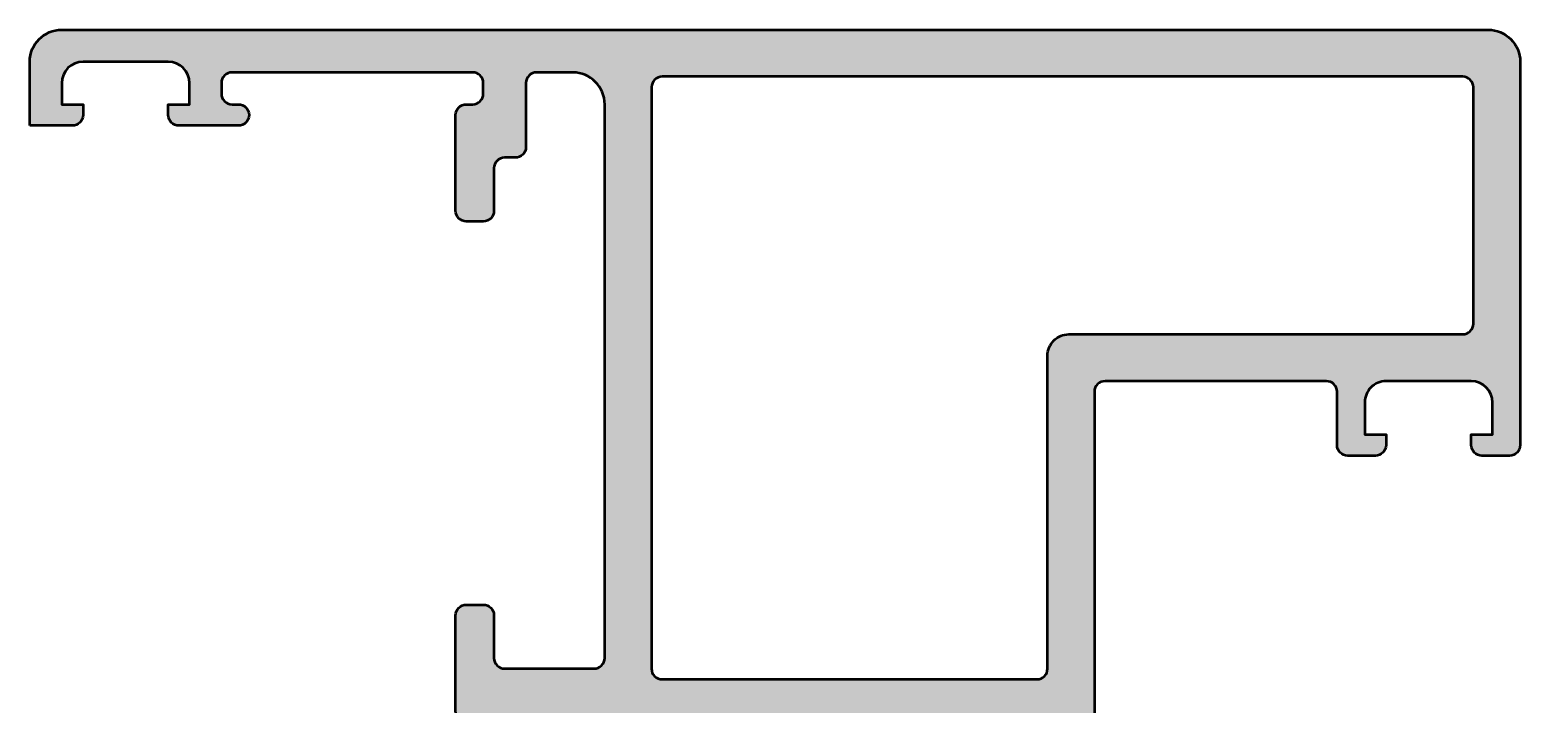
# Model space of a CAD drawing. Extents: x -50 to 20, y 0 to 92.5.
# Drawn here: x -50 to 20, y 60.8 to 92.5 of the extents above; entities that cross this region are included whole.
import ezdxf

# ---------------------------------------------------------------- set-up
doc = ezdxf.new("R2010")
doc.units = 0
doc.layers.add('0S-Alu contour', color=7, linetype='Continuous', lineweight=50)
doc.layers.add('0S-Alu hatch', color=252, linetype='Continuous', lineweight=25)

# ---------------------------------------------------------------- blocks, each defined once
blk = doc.blocks.new('462500__1F5676EC_7BE4_4997_984B_6D2C822E3747_')
at = {"layer": '0S-Alu hatch'}
h = blk.add_hatch(color=256, dxfattribs=at)
edge = h.paths.add_edge_path()
edge.add_line((-49.99999999999989, 88.00000000000006), (-49.99999999999989, 91.00000000000006))
edge.add_ellipse((-48.49999999999988, 91.00000000000004), major_axis=(-1.500000000000007, 0), ratio=1, start_angle=270.0000000000003, end_angle=360, ccw=False)
edge.add_line((-48.49999999999988, 92.50000000000006), (18.49999999999915, 92.50000000000006))
edge.add_ellipse((18.49999999999915, 90.9999999999992), major_axis=(-1.500000000000852, 0), ratio=1, start_angle=180, end_angle=270.0000000000001, ccw=False)
edge.add_line((20, 90.9999999999992), (20, 72.99999999999935))
edge.add_ellipse((19.5, 72.99999999999936), major_axis=(-0.4999999999999965, 0), ratio=1, start_angle=90.0000000000012, end_angle=180, ccw=False)
edge.add_line((19.50000000000001, 72.49999999999936), (18.19999999999983, 72.49999999999935))
edge.add_ellipse((18.19999999999988, 72.99999999999942), major_axis=(-0.500000000000071, 0), ratio=1, start_angle=0, end_angle=89.99999999999392, ccw=False)
edge.add_line((17.69999999999981, 72.9999999999994), (17.69999999999983, 73.49999999999937))
edge.add_line((17.69999999999983, 73.49999999999937), (18.69999999999983, 73.49999999999936))
edge.add_line((18.69999999999983, 73.49999999999936), (18.69999999999983, 74.99999999999937))
edge.add_arc((17.69999999999981, 74.99999999999936), 1.000000000000014, 0, 89.9999999999992)
edge.add_line((17.69999999999983, 75.99999999999937), (13.69999999999984, 75.99999999999937))
edge.add_arc((13.69999999999983, 74.99999999999936), 1.000000000000014, 89.99999999999959, 180)
edge.add_line((12.69999999999982, 74.99999999999937), (12.69999999999984, 73.49999999999936))
edge.add_line((12.69999999999984, 73.49999999999936), (13.69999999999983, 73.49999999999937))
edge.add_line((13.69999999999983, 73.49999999999937), (13.69999999999984, 72.99999999999937))
edge.add_ellipse((13.19999999999985, 72.99999999999936), major_axis=(-0.4999999999999841, 0), ratio=1, start_angle=89.99999999999898, end_angle=180, ccw=False)
edge.add_line((13.19999999999984, 72.49999999999937), (11.89999999999968, 72.49999999999937))
edge.add_ellipse((11.89999999999963, 72.99999999999937), major_axis=(-0.5, 0), ratio=1, start_angle=0, end_angle=90.00000000000568, ccw=False)
edge.add_line((11.39999999999963, 72.99999999999937), (11.40000000000012, 75.49999999999915))
edge.add_arc((10.9, 75.49999999999926), 0.5000000000001137, 0, 89.99999999998697)
edge.add_line((10.90000000000012, 75.99999999999937), (0.5000000000000071, 75.99999999999937))
edge.add_arc((0.5000000000000142, 75.49999999999936), 0.5, 90.00000000000081, 180)
edge.add_line((1.42e-14, 75.49999999999937), (7.1e-15, 59.99999999999997))
edge.add_arc((0.0788364465430718, 59.73247940800684), 0.2788950563274541, 106.4198764194955, 181.1645893741013)
edge.add_line((-0.2000009999999949, 59.72681100000844), (-0.2000009999999932, 59.27321700000845))
edge.add_arc((0.0788670956431759, 59.26755634053139), 0.2789255417371507, 178.8371299271119, 253.5754054446451)
edge.add_line((7.2e-15, 59.00001300000845), (0, 57.12000199999994))
edge.add_ellipse((-0.3000000000000004, 57.12000199999994), major_axis=(-0.3000000000000004, 0), ratio=1, start_angle=90.00000000000063, end_angle=180, ccw=False)
edge.add_line((-0.2999999999999972, 56.82000199999994), (-1.279974319042786, 56.82000199999994))
edge.add_ellipse((-1.279974319042793, 57.12000199999994), major_axis=(-0.29999999999999, 0), ratio=1, start_angle=0, end_angle=90.00000000000148, ccw=False)
edge.add_line((-1.579974319042783, 57.12000199999994), (-1.57997431904279, 59.87999999999995))
edge.add_arc((-1.699974319042908, 59.87999999999995), 0.1200000000001182, 0, 89.99999999999662)
edge.add_line((-1.699974319042901, 60.00000000000007), (-6.000000000000014, 60.00000000000006))
edge.add_arc((-6.000000000000042, 59.5000000000001), 0.4999999999999503, 89.99999999999675, 180)
edge.add_line((-6.499999999999992, 59.5000000000001), (-6.5, 58.80000000000011))
edge.add_line((-6.5, 58.80000000000011), (-5.118504542377642, 56.40717967697294))
edge.add_ellipse((-5.238119784648467, 56.33811978464876), major_axis=(-0.1381197846484523, 0), ratio=1, start_angle=86.27662505783559, end_angle=209.9999999999762, ccw=False)
edge.add_ellipse((-4.922392092609301, 61.18973758213704), major_axis=(-4.999999999999856, 0), ratio=1, start_angle=54.37234126332652, end_angle=86.2766250578324, ccw=False)
edge.add_arc((-9.000000000000007, 55.50000000000074), 1.999999999999391, 54.37234126332654, 125.6276587366725)
edge.add_ellipse((-13.07760790739082, 61.18973758213726), major_axis=(-5.000000000000101, 0), ratio=1, start_angle=93.72337494217118, end_angle=125.6276587366734, ccw=False)
edge.add_ellipse((-12.76188021535132, 56.33811978464866), major_axis=(-0.1381197846483389, 0), ratio=1, start_angle=-30.000000000103, end_angle=93.72337494216862, ccw=False)
edge.add_line((-12.88149545762189, 56.40717967697304), (-11.5, 58.80000000000002))
edge.add_line((-11.5, 58.80000000000002), (-11.5, 59.50000000000027))
edge.add_arc((-11.99999999999987, 59.50000000000017), 0.4999999999998721, 0, 90.00000000001303)
edge.add_line((-11.99999999999998, 60.00000000000003), (-16.300025680957, 60.00000000000016))
edge.add_arc((-16.300025680957, 59.87999999999994), 0.1200000000002248, 89.99999999999662, 180)
edge.add_line((-16.42002568095723, 59.87999999999994), (-16.42002568095723, 57.12000199999994))
edge.add_ellipse((-16.72002568095724, 57.12000199999994), major_axis=(-0.3000000000000114, 0), ratio=1, start_angle=90.00000000000267, end_angle=180, ccw=False)
edge.add_line((-16.72002568095723, 56.82000199999993), (-17.70000000000001, 56.82000199999994))
edge.add_ellipse((-17.70000000000001, 57.12000199999995), major_axis=(-0.3000000000000114, 0), ratio=1, start_angle=0, end_angle=90, ccw=False)
edge.add_line((-18.00000000000002, 57.12000199999994), (-18.00000000000002, 59.00001300000845))
edge.add_arc((-18.07886709564318, 59.2675563405314), 0.2789255417371501, 286.4245945553541, 361.1628700728862)
edge.add_line((-17.79999900000001, 59.27321700000845), (-17.79999900000001, 59.72681100000846))
edge.add_arc((-18.07883644654328, 59.73247940800683), 0.2788950563276544, 358.835410625904, 433.5801235805091)
edge.add_line((-18.00000000000018, 60.00000000000016), (-29.49999999999989, 59.99999999999978))
edge.add_ellipse((-29.4999999999999, 60.49999999999978), major_axis=(-0.5, 0), ratio=1, start_angle=0, end_angle=90.0000000000008, ccw=False)
edge.add_line((-29.9999999999999, 60.49999999999978), (-29.99999999999992, 65.00000000000006))
edge.add_ellipse((-29.49999999999991, 65.00000000000006), major_axis=(-0.5000000000000036, 0), ratio=1, start_angle=269.9999999999992, end_angle=360, ccw=False)
edge.add_line((-29.4999999999999, 65.50000000000006), (-28.6999999999999, 65.50000000000006))
edge.add_ellipse((-28.69999999999992, 65.00000000000003), major_axis=(-0.5000000000000285, 0), ratio=1, start_angle=180, end_angle=269.99999999999795, ccw=False)
edge.add_line((-28.19999999999989, 65.00000000000004), (-28.19999999999989, 63.00000000000005))
edge.add_arc((-27.69999999999989, 63.00000000000006), 0.5000000000000036, 180, 270.0000000000004)
edge.add_line((-27.69999999999988, 62.50000000000006), (-23.4999999999999, 62.50000000000004))
edge.add_arc((-23.4999999999999, 63.00000000000006), 0.5000000000000142, 270, 360)
edge.add_line((-22.99999999999988, 63.00000000000006), (-22.9999999999999, 89.00000000000006))
edge.add_arc((-24.4999999999999, 89.00000000000006), 1.5, 0, 89.99999999999973)
edge.add_line((-24.49999999999989, 90.50000000000006), (-26.19999999999989, 90.50000000000006))
edge.add_arc((-26.19999999999988, 90.00000000000006), 0.5, 90.0000000000004, 180)
edge.add_line((-26.69999999999988, 90.00000000000006), (-26.69999999999989, 87.00000000000001))
edge.add_ellipse((-27.19999999999987, 87.00000000000001), major_axis=(-0.4999999999999787, 0), ratio=1, start_angle=89.9999999999979, end_angle=180, ccw=False)
edge.add_line((-27.19999999999989, 86.50000000000006), (-27.69999999999991, 86.50000000000006))
edge.add_arc((-27.6999999999999, 86.00000000000006), 0.5, 90.0000000000004, 180)
edge.add_line((-28.1999999999999, 86.00000000000006), (-28.19999999999988, 84.00000000000006))
edge.add_ellipse((-28.69999999999988, 84.00000000000006), major_axis=(-0.5000000000000036, 0), ratio=1, start_angle=89.9999999999996, end_angle=180, ccw=False)
edge.add_line((-28.69999999999988, 83.50000000000006), (-29.49999999999988, 83.50000000000006))
edge.add_ellipse((-29.49999999999988, 84.00000000000006), major_axis=(-0.5, 0), ratio=1, start_angle=0, end_angle=90.0000000000004, ccw=False)
edge.add_line((-29.99999999999989, 84.00000000000006), (-29.99999999999988, 88.50000000000004))
edge.add_ellipse((-29.49999999999987, 88.50000000000004), major_axis=(-0.5000000000000071, 0), ratio=1, start_angle=270.0000000000008, end_angle=360, ccw=False)
edge.add_line((-29.49999999999988, 89.00000000000006), (-29.19999999999989, 89.00000000000003))
edge.add_arc((-29.19999999999989, 89.50000000000004), 0.5, 270.0000000000004, 360)
edge.add_line((-28.69999999999989, 89.50000000000004), (-28.6999999999999, 90.00000000000006))
edge.add_arc((-29.1999999999999, 90.00000000000006), 0.5, 0, 89.9999999999992)
edge.add_line((-29.19999999999989, 90.50000000000006), (-40.49999999999989, 90.50000000000006))
edge.add_arc((-40.49999999999989, 90.00000000000006), 0.5, 89.9999999999992, 180)
edge.add_line((-40.99999999999989, 90.00000000000006), (-40.99999999999988, 89.50000000000004))
edge.add_arc((-40.49999999999989, 89.50000000000004), 0.5, 180, 270)
edge.add_line((-40.49999999999989, 89.00000000000003), (-40.19999999999988, 89.00000000000006))
edge.add_ellipse((-40.19999999999988, 88.50000000000006), major_axis=(-0.5, 0), ratio=1, start_angle=90, end_angle=270, ccw=False)
edge.add_line((-40.19999999999988, 88.00000000000006), (-42.99999999999989, 88.00000000000004))
edge.add_ellipse((-42.99999999999987, 88.50000000000006), major_axis=(-0.5000000000000142, 0), ratio=1, start_angle=0, end_angle=89.9999999999983, ccw=False)
edge.add_line((-43.49999999999988, 88.50000000000006), (-43.49999999999988, 89.00000000000006))
edge.add_line((-43.49999999999988, 89.00000000000006), (-42.49999999999988, 89.00000000000006))
edge.add_line((-42.49999999999988, 89.00000000000006), (-42.49999999999988, 90.00000000000006))
edge.add_arc((-43.49999999999988, 90.00000000000006), 1, 0, 90)
edge.add_line((-43.49999999999988, 91.00000000000006), (-47.49999999999988, 91.00000000000006))
edge.add_arc((-47.49999999999988, 90.00000000000006), 1, 90, 180)
edge.add_line((-48.49999999999988, 90.00000000000006), (-48.49999999999988, 89.00000000000006))
edge.add_line((-48.49999999999988, 89.00000000000006), (-47.49999999999988, 89.00000000000006))
edge.add_line((-47.49999999999988, 89.00000000000006), (-47.49999999999988, 88.50000000000006))
edge.add_ellipse((-47.99999999999988, 88.50000000000004), major_axis=(-0.4999999999999929, 0), ratio=1, start_angle=89.9999999999992, end_angle=180, ccw=False)
edge.add_line((-47.99999999999989, 88.00000000000006), (-49.99999999999989, 88.00000000000006))
edge = h.paths.add_edge_path()
edge.add_line((17.30000000000022, 90.29999999999922), (-20.29999999999988, 90.29999999999963))
edge.add_arc((-20.29999999999988, 89.79999999999964), 0.5, 90, 180)
edge.add_line((-20.79999999999988, 89.79999999999964), (-20.79999999999989, 62.50000000000006))
edge.add_arc((-20.29999999999998, 62.5000000000002), 0.4999999999999112, 180, 270.0000000000004)
edge.add_line((-20.29999999999998, 62.00000000000028), (-2.700000000001601, 62.00000000000028))
edge.add_arc((-2.700000000001608, 62.50000000000027), 0.4999999999999858, 270.0000000000008, 360)
edge.add_line((-2.200000000001622, 62.50000000000027), (-2.199999999999825, 77.19999999999942))
edge.add_ellipse((-1.199999999999818, 77.19999999999929), major_axis=(-1, 0), ratio=1, start_angle=269.9999999999996, end_angle=360, ccw=False)
edge.add_line((-1.19999999999981, 78.19999999999929), (17.30000000000018, 78.19999999999919))
edge.add_arc((17.30000000000018, 78.6999999999992), 0.5000000000000142, 270, 360)
edge.add_line((17.80000000000019, 78.6999999999992), (17.80000000000021, 89.79999999999912))
edge.add_arc((17.30000000000017, 89.79999999999916), 0.5000000000000427, 0, 89.99999999999349)
at = {"layer": '0S-Alu contour', "color": 7}
for points in [[(-48.49999999999988, 92.50000000000006), (18.49999999999915, 92.50000000000006)], [(-49.99999999999989, 88.00000000000006), (-49.99999999999989, 91.00000000000006)], [(-43.49999999999988, 91.00000000000006), (-47.49999999999988, 91.00000000000006)], [(-29.19999999999989, 90.50000000000006), (-40.49999999999989, 90.50000000000006)], [(-24.49999999999989, 90.50000000000006), (-26.19999999999989, 90.50000000000006)], [(20, 90.9999999999992), (20, 72.99999999999935)], [(-48.49999999999988, 90.00000000000006), (-48.49999999999988, 89.00000000000006), (-47.49999999999988, 89.00000000000006), (-47.49999999999988, 88.50000000000006)], [(-43.49999999999988, 88.50000000000006), (-43.49999999999988, 89.00000000000006), (-42.49999999999988, 89.00000000000006), (-42.49999999999988, 90.00000000000006)], [(-40.99999999999989, 90.00000000000006), (-40.99999999999988, 89.50000000000004)], [(-28.69999999999989, 89.50000000000004), (-28.6999999999999, 90.00000000000006)], [(-26.69999999999988, 90.00000000000006), (-26.69999999999989, 87.00000000000001)], [(-20.79999999999988, 89.79999999999964), (-20.79999999999989, 62.50000000000006)], [(17.30000000000022, 90.29999999999922), (-20.29999999999988, 90.29999999999963)], [(17.80000000000019, 78.6999999999992), (17.80000000000021, 89.79999999999912)], [(-40.49999999999989, 89.00000000000003), (-40.19999999999988, 89.00000000000006)], [(-29.49999999999988, 89.00000000000006), (-29.19999999999989, 89.00000000000003)], [(-22.99999999999988, 63.00000000000006), (-22.9999999999999, 89.00000000000006)], [(-29.99999999999989, 84.00000000000006), (-29.99999999999988, 88.50000000000004)], [(-47.99999999999989, 88.00000000000006), (-49.99999999999989, 88.00000000000006)], [(-40.19999999999988, 88.00000000000006), (-42.99999999999989, 88.00000000000004)], [(-27.19999999999989, 86.50000000000006), (-27.69999999999991, 86.50000000000006)], [(-28.1999999999999, 86.00000000000006), (-28.19999999999988, 84.00000000000006)], [(-28.69999999999988, 83.50000000000006), (-29.49999999999988, 83.50000000000006)], [(-1.19999999999981, 78.19999999999929), (17.30000000000018, 78.19999999999919)], [(-2.200000000001622, 62.50000000000027), (-2.199999999999825, 77.19999999999942)], [(10.90000000000012, 75.99999999999937), (0.5000000000000071, 75.99999999999937)], [(17.69999999999983, 75.99999999999937), (13.69999999999984, 75.99999999999937)], [(1.42e-14, 75.49999999999937), (7.1e-15, 59.99999999999997)], [(11.39999999999963, 72.99999999999937), (11.40000000000012, 75.49999999999915)], [(12.69999999999982, 74.99999999999937), (12.69999999999984, 73.49999999999936), (13.69999999999983, 73.49999999999937), (13.69999999999984, 72.99999999999937)], [(17.69999999999981, 72.9999999999994), (17.69999999999983, 73.49999999999937), (18.69999999999983, 73.49999999999936), (18.69999999999983, 74.99999999999937)], [(13.19999999999984, 72.49999999999937), (11.89999999999968, 72.49999999999937)], [(19.50000000000001, 72.49999999999936), (18.19999999999983, 72.49999999999935)], [(-29.4999999999999, 65.50000000000006), (-28.6999999999999, 65.50000000000006)], [(-29.9999999999999, 60.49999999999978), (-29.99999999999992, 65.00000000000006)], [(-28.19999999999989, 65.00000000000004), (-28.19999999999989, 63.00000000000005)], [(-27.69999999999988, 62.50000000000006), (-23.4999999999999, 62.50000000000004)], [(-20.29999999999998, 62.00000000000028), (-2.700000000001601, 62.00000000000028)], [(-18.00000000000018, 60.00000000000016), (-29.49999999999989, 59.99999999999978)], [(-17.79999900000001, 59.27321700000845), (-17.79999900000001, 59.72681100000846)], [(-16.42002568095723, 59.87999999999994), (-16.42002568095723, 57.12000199999994)], [(-11.99999999999998, 60.00000000000003), (-16.300025680957, 60.00000000000016)], [(-1.699974319042901, 60.00000000000007), (-6.000000000000014, 60.00000000000006)], [(-1.579974319042783, 57.12000199999994), (-1.57997431904279, 59.87999999999995)], [(-0.2000009999999949, 59.72681100000844), (-0.2000009999999932, 59.27321700000845)], [(-18.00000000000002, 57.12000199999994), (-18.00000000000002, 59.00001300000845)], [(-12.88149545762189, 56.40717967697304), (-11.5, 58.80000000000002), (-11.5, 59.50000000000027)], [(-6.499999999999992, 59.5000000000001), (-6.5, 58.80000000000011), (-5.118504542377642, 56.40717967697294)], [(7.2e-15, 59.00001300000845), (0, 57.12000199999994)], [(-16.72002568095723, 56.82000199999993), (-17.70000000000001, 56.82000199999994)], [(-0.2999999999999972, 56.82000199999994), (-1.279974319042786, 56.82000199999994)]]:
    blk.add_lwpolyline(points, dxfattribs=at)
at = {"layer": '0S-Alu contour', "color": 7, "extrusion": (0, 0, -1)}
for centre, radius, start, end in [((48.49999999999988, 91.00000000000004), 1.500000000000007, 0, 89.99999999999973), ((-18.49999999999915, 90.9999999999992), 1.500000000000852, 89.99999999999987, 180), ((40.19999999999988, 88.50000000000006), 0.5, 90, 270), ((29.49999999999987, 88.50000000000004), 0.5000000000000071, 0, 89.9999999999992), ((47.99999999999988, 88.50000000000004), 0.4999999999999929, 180, 270.0000000000008), ((42.99999999999987, 88.50000000000006), 0.5000000000000142, 270.0000000000017, 0), ((27.19999999999987, 87.00000000000001), 0.4999999999999787, 180, 270.0000000000021), ((29.49999999999988, 84.00000000000006), 0.5, 269.9999999999996, 0), ((28.69999999999988, 84.00000000000006), 0.5000000000000036, 180, 270.0000000000004), ((1.199999999999818, 77.19999999999929), 1, 0, 90.0000000000004), ((-11.89999999999963, 72.99999999999937), 0.5, 269.9999999999943, 0), ((-13.19999999999985, 72.99999999999936), 0.4999999999999841, 180, 270.000000000001), ((-18.19999999999988, 72.99999999999942), 0.500000000000071, 270.0000000000061, 0), ((-19.5, 72.99999999999936), 0.4999999999999965, 180, 269.9999999999988), ((29.49999999999991, 65.00000000000006), 0.5000000000000036, 0, 90.00000000000081), ((28.69999999999992, 65.00000000000003), 0.5000000000000285, 90.00000000000205, 180), ((29.4999999999999, 60.49999999999978), 0.5, 269.9999999999992, 0), ((17.70000000000001, 57.12000199999995), 0.3000000000000114, 270, 0), ((16.72002568095724, 57.12000199999994), 0.3000000000000114, 180, 269.9999999999973), ((13.07760790739082, 61.18973758213726), 5.000000000000102, 234.3723412633266, 266.2766250578288), ((4.922392092609301, 61.18973758213704), 4.999999999999856, 273.7233749421676, 305.6276587366735), ((1.279974319042793, 57.12000199999994), 0.29999999999999, 269.9999999999985, 0), ((0.3000000000000004, 57.12000199999994), 0.3000000000000004, 180, 269.9999999999994), ((12.76188021535132, 56.33811978464866), 0.1381197846483389, 266.2766250578314, 30.00000000010312), ((5.238119784648467, 56.33811978464876), 0.1381197846484523, 150.0000000000238, 273.7233749421644)]:
    blk.add_arc(centre, radius, start, end, dxfattribs=at)
at = {"layer": '0S-Alu contour', "color": 7}
for centre, radius, start, end in [((-47.49999999999988, 90.00000000000006), 1, 90, 180), ((-43.49999999999988, 90.00000000000006), 1, 0, 90), ((-40.49999999999989, 90.00000000000006), 0.5, 89.9999999999992, 180), ((-29.1999999999999, 90.00000000000006), 0.5, 0, 89.9999999999992), ((-26.19999999999988, 90.00000000000006), 0.5, 90.0000000000004, 180), ((-24.4999999999999, 89.00000000000006), 1.5, 0, 89.99999999999973), ((-20.29999999999988, 89.79999999999964), 0.5, 90, 180), ((17.30000000000017, 89.79999999999916), 0.5000000000000427, 0, 89.99999999999349), ((-40.49999999999989, 89.50000000000004), 0.5, 180, 270), ((-29.19999999999989, 89.50000000000004), 0.5, 270.0000000000004, 0), ((-27.6999999999999, 86.00000000000006), 0.5, 90.0000000000004, 180), ((17.30000000000018, 78.6999999999992), 0.5000000000000142, 270, 0), ((0.5000000000000142, 75.49999999999936), 0.5, 90.00000000000081, 180), ((10.9, 75.49999999999926), 0.5000000000001137, 0, 89.99999999998697), ((13.69999999999983, 74.99999999999936), 1.000000000000014, 89.99999999999959, 180), ((17.69999999999981, 74.99999999999936), 1.000000000000014, 0, 89.9999999999992), ((-27.69999999999989, 63.00000000000006), 0.5000000000000036, 180, 270.0000000000004), ((-23.4999999999999, 63.00000000000006), 0.5000000000000142, 270, 0), ((-20.29999999999998, 62.5000000000002), 0.4999999999999112, 180, 270.0000000000004), ((-2.700000000001608, 62.50000000000027), 0.4999999999999858, 270.0000000000008, 0), ((-18.07883644654328, 59.73247940800683), 0.2788950563276544, 358.835410625904, 73.58012358050904), ((-16.300025680957, 59.87999999999994), 0.1200000000002248, 89.99999999999662, 180), ((-11.99999999999987, 59.50000000000017), 0.4999999999998721, 0, 90.00000000001303), ((-6.000000000000042, 59.5000000000001), 0.4999999999999503, 89.99999999999675, 180), ((-1.699974319042908, 59.87999999999995), 0.1200000000001182, 0, 89.99999999999662), ((0.0788364465430718, 59.73247940800684), 0.2788950563274541, 106.4198764194955, 181.1645893741013), ((-18.07886709564318, 59.2675563405314), 0.2789255417371501, 286.4245945553541, 1.162870072886224), ((0.0788670956431759, 59.26755634053139), 0.2789255417371507, 178.8371299271119, 253.5754054446451), ((-9.000000000000007, 55.50000000000074), 1.999999999999391, 54.37234126332654, 125.6276587366725)]:
    blk.add_arc(centre, radius, start, end, dxfattribs=at)
blk = doc.blocks.new('442430__D2F9AF42_91DD_4CEB_BD4E_912B685C981F_')
at = {"layer": '0S-Alu contour', "color": 7}
blk.add_blockref('462500__1F5676EC_7BE4_4997_984B_6D2C822E3747_', (0, 0), dxfattribs=at)

msp = doc.modelspace()

# ---------------------------------------------------------------- block references
at = {"layer": '0S-Alu contour', "color": 7}
msp.add_blockref('442430__D2F9AF42_91DD_4CEB_BD4E_912B685C981F_', (0, 0), dxfattribs=at)

doc.saveas('drawing.dxf')
